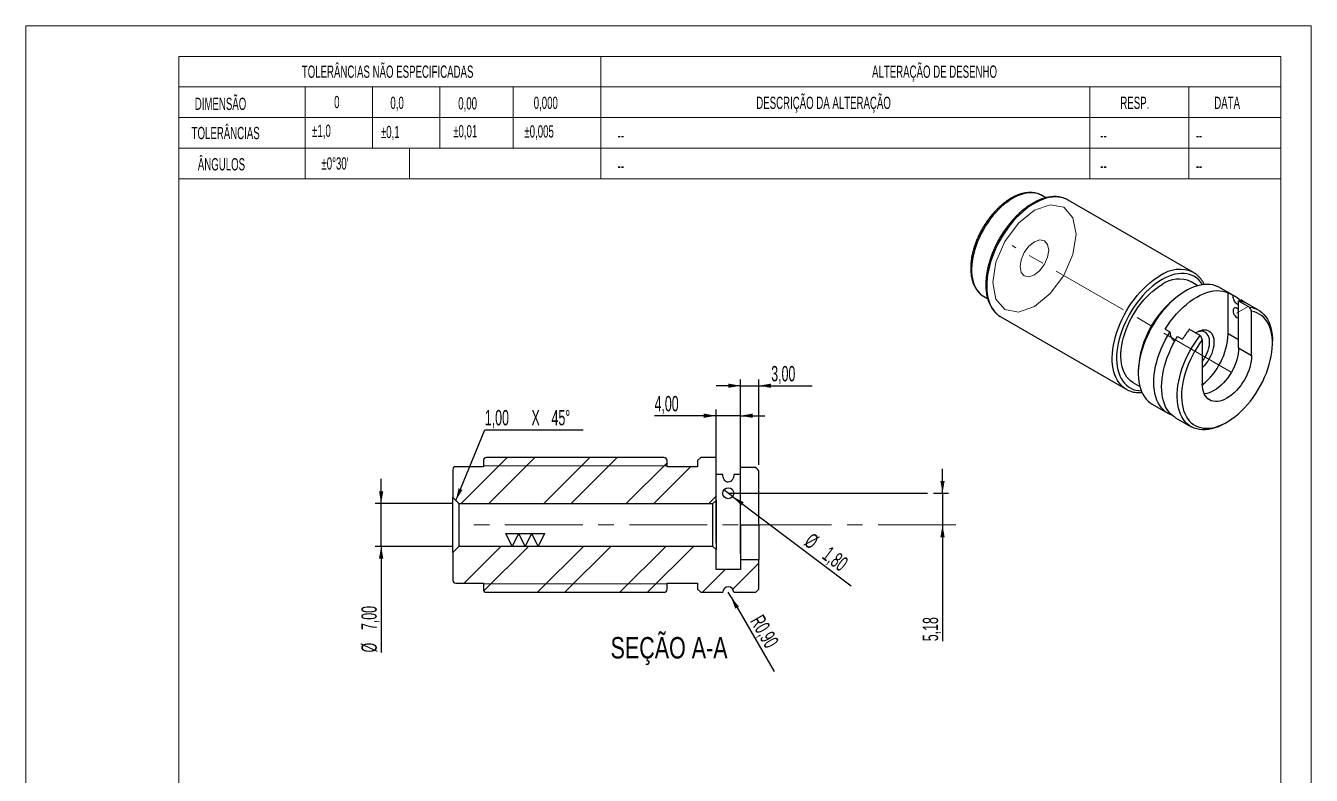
# Model space of a CAD drawing. Header units: millimetres. Extents: x 0 to 210, y 0 to 297.
# Drawn here: x 0 to 210, y 175 to 297.4 of the extents above; entities that cross this region are included whole.
import ezdxf

# ---------------------------------------------------------------- set-up
doc = ezdxf.new("R2010")
doc.units = ezdxf.units.MM
doc.linetypes.add('CENTERX2', pattern=[20.32, 12.7, -2.54, 2.54, -2.54])
doc.layers.add('COTAS', color=7, linetype='Continuous')
doc.styles.add('SLDTEXTSTYLE1', font='TXT', dxfattribs={"width": 0.589474})
doc.styles.add('SLDTEXTSTYLE5', font='TXT', dxfattribs={"width": 0.605})
doc.styles.add('SLDTEXTSTYLE6', font='TXT', dxfattribs={"width": 0.75})
doc.dimstyles.new('SLDDIMSTYLE2', dxfattribs={"dimtxt": 2.5, "dimasz": 2, "dimexe": 0, "dimexo": 0.0625, "dimtad": 1, "dimrnd": 1e-09, "dimzin": 12, "dimdsep": 46, "dimtxsty": 'SLDTEXTSTYLE5', "dimsah": 1, "dimcen": 0.09, "dimadec": 0, "dimazin": 3, "dimtfac": 1, "dimtdec": 3, "dimtmove": 0, "dimatfit": 0, "dimfxl": 0, "dimfrac": 2, "dimtolj": 1, "dimtzin": 12, "dimarcsym": 0})
doc.dimstyles.new('SLDDIMSTYLE3', dxfattribs={"dimtxt": 2.5, "dimasz": 2, "dimexe": 0, "dimexo": 0.0625, "dimtad": 1, "dimrnd": 1e-09, "dimzin": 12, "dimdsep": 46, "dimtxsty": 'SLDTEXTSTYLE5', "dimblk1": 'NONE', "dimsah": 1, "dimcen": 0, "dimadec": 0, "dimazin": 3, "dimtfac": 1, "dimtdec": 3, "dimtmove": 0, "dimatfit": 3, "dimldrblk": 'NONE', "dimfxl": 0, "dimfrac": 2, "dimtolj": 1, "dimtzin": 12, "dimarcsym": 0})
doc.dimstyles.new('SLDDIMSTYLE4', dxfattribs={"dimtxt": 2.5, "dimasz": 2, "dimexe": 0, "dimexo": 0.0625, "dimtad": 1, "dimrnd": 1e-09, "dimdsep": 46, "dimtxsty": 'SLDTEXTSTYLE5', "dimsah": 1, "dimcen": 0, "dimadec": 0, "dimazin": 2, "dimtfac": 1, "dimtdec": 3, "dimtofl": 0, "dimtmove": 0, "dimatfit": 3, "dimfxl": 0, "dimfrac": 2, "dimtolj": 1, "dimtzin": 12, "dimarcsym": 0})

# ---------------------------------------------------------------- blocks, each defined once
blk = doc.blocks.new('Bloco2')
at = {"color": 7, "linetype": 'Continuous', "lineweight": 18}
for p, q in [((210.04, 297.06), (0.04, 297.06)), ((0.04, 297.06), (0.04, 0.06)), ((210.04, 0.06), (210.04, 297.06)), ((205.04, 292.06), (25.04, 292.06)), ((25.04, 292.06), (25.04, 5.06)), ((205.04, 5.06), (205.04, 292.06))]:
    blk.add_line(p, q, dxfattribs=at)
blk = doc.blocks.new('_D_6')
at = {"layer": 'COTAS'}
for p, q in [((149.77, 221.02), (149.77, 225.02)), ((148.3, 221.02), (150.77, 221.02)), ((149.77, 221.02), (149.77, 215.84)), ((149.77, 215.84), (149.77, 196.85))]:
    blk.add_line(p, q, dxfattribs=at)
for points in [[(149.77, 221.02), (150.12, 223.02), (149.42, 223.02)], [(149.77, 215.84), (149.42, 213.84), (150.12, 213.84)]]:
    blk.add_solid(points, dxfattribs=at)
at = {"layer": 'COTAS', "insert": (146.55, 196.85), "char_height": 2.5, "attachment_point": 1, "rotation": 90, "style": 'SLDTEXTSTYLE5'}
blk.add_mtext('5,18', dxfattribs=at)
blk = doc.blocks.new('_D_7')
at = {"layer": 'COTAS'}
for p, q in [((58.07, 219.34), (58.07, 223.34)), ((69.77, 219.34), (57.07, 219.34)), ((58.07, 212.34), (58.07, 219.34)), ((69.77, 212.34), (57.07, 212.34)), ((58.07, 212.34), (58.07, 195.02))]:
    blk.add_line(p, q, dxfattribs=at)
for points in [[(58.07, 219.34), (58.42, 221.34), (57.72, 221.34)], [(58.07, 212.34), (57.72, 210.34), (58.42, 210.34)]]:
    blk.add_solid(points, dxfattribs=at)
at = {"layer": 'COTAS', "char_height": 2.5, "attachment_point": 1, "rotation": 90, "style": 'SLDTEXTSTYLE5'}
for s, insert in [('7,00', (54.84, 198.67)), ('%%c', (54.85, 195.02))]:
    blk.add_mtext(s, dxfattribs=dict(at, insert=insert))
blk = doc.blocks.new('_D_8')
at = {"layer": 'COTAS'}
for p, q in [((116.77, 226.25), (116.77, 239.57)), ((119.77, 225.66), (119.77, 239.57)), ((116.77, 238.57), (112.77, 238.57)), ((116.77, 238.57), (119.77, 238.57)), ((119.77, 238.57), (128.47, 238.57))]:
    blk.add_line(p, q, dxfattribs=at)
for points in [[(116.77, 238.57), (114.77, 238.92), (114.77, 238.22)], [(119.77, 238.57), (121.77, 238.22), (121.77, 238.92)]]:
    blk.add_solid(points, dxfattribs=at)
at = {"layer": 'COTAS', "insert": (121.79, 241.79), "char_height": 2.5, "attachment_point": 1, "style": 'SLDTEXTSTYLE5'}
blk.add_mtext('3,00', dxfattribs=at)
blk = doc.blocks.new('_D_9')
at = {"layer": 'COTAS'}
for p, q in [((112.77, 233.67), (102.73, 233.67)), ((112.77, 212.84), (112.77, 234.67)), ((116.77, 233.67), (112.77, 233.67)), ((116.77, 211.14), (116.77, 234.67)), ((116.77, 233.67), (120.77, 233.67))]:
    blk.add_line(p, q, dxfattribs=at)
for points in [[(112.77, 233.67), (110.77, 234.02), (110.77, 233.32)], [(116.77, 233.67), (118.77, 233.32), (118.77, 234.02)]]:
    blk.add_solid(points, dxfattribs=at)
at = {"layer": 'COTAS', "insert": (102.73, 236.89), "char_height": 2.5, "attachment_point": 1, "style": 'SLDTEXTSTYLE5'}
blk.add_mtext('4,00', dxfattribs=at)
blk = doc.blocks.new('_D_10')
at = {"layer": 'COTAS'}
for q in [(114.05, 221.56), (134.82, 205.9)]:
    blk.add_line((115.48, 220.48), q, dxfattribs=at)
blk.add_solid([(115.48, 220.48), (116.87, 219), (117.29, 219.55)], dxfattribs=at)
at = {"layer": 'COTAS', "char_height": 2.5, "attachment_point": 1, "rotation": 322.9818, "style": 'SLDTEXTSTYLE5'}
for s, insert in [('%%c', (128.51, 214.68)), ('1,80', (131.43, 212.49))]:
    blk.add_mtext(s, dxfattribs=dict(at, insert=insert))
blk = doc.blocks.new('_None')
blk = doc.blocks.new('_D_11')
at = {"layer": 'COTAS'}
for q in [(114.77, 204.84), (122.25, 191.88)]:
    blk.add_line((115.22, 204.06), q, dxfattribs=at)
blk.add_solid([(115.22, 204.06), (115.92, 202.15), (116.52, 202.5)], dxfattribs=at)
at = {"layer": 'COTAS', "insert": (120.44, 201.41), "char_height": 2.5, "attachment_point": 1, "rotation": 300, "style": 'SLDTEXTSTYLE5'}
blk.add_mtext('R0,90', dxfattribs=at)
blk = doc.blocks.new('SW_CHAMFER_DIMENSION_0')
at = {"layer": 'COTAS', "color": 0}
for p, q in [((-4.74, -11.54), (0, 0)), ((0, 0), (16.08, 0))]:
    blk.add_line(p, q, dxfattribs=at)
blk.add_solid([(-4.74, -11.54), (-3.66, -9.82), (-4.3, -9.56)], dxfattribs=at)
at = {"layer": 'COTAS', "color": 0, "char_height": 2.5, "attachment_point": 1, "style": 'SLDTEXTSTYLE5'}
for s, insert in [('1,00', (0, 3.22)), ('X', (7.62, 3.22)), ('45°', (10.89, 3.22))]:
    blk.add_mtext(s, dxfattribs=dict(at, insert=insert))
blk = doc.blocks.new('SW_SFSYMBOL_0')
at = {"layer": 'COTAS', "color": 0}
for p, q in [((-2.12, 0), (-3.17, 2.12)), ((-3.17, 2.12), (-1.06, 2.12)), ((-2.12, 0), (-1.06, 2.12)), ((0, 0), (-1.06, 2.12)), ((-1.06, 2.12), (1.06, 2.12)), ((0, 0), (1.06, 2.12)), ((2.12, 0), (1.06, 2.12)), ((1.06, 2.12), (3.17, 2.12)), ((2.12, 0), (3.17, 2.12))]:
    blk.add_line(p, q, dxfattribs=at)

msp = doc.modelspace()

# ---------------------------------------------------------------- hatches: boundary and pattern name
at = {"layer": 'COTAS', "linetype": 'Continuous', "lineweight": 18}
h = msp.add_hatch(dxfattribs=at)
h.set_pattern_fill('ANSI32', color=256, angle=3e-322, style=0)
edge = h.paths.add_edge_path(flags=0)
edge.add_line((69.768, 220.341), (70.768, 219.341))
edge.add_line((70.768, 219.341), (112.268, 219.341))
edge.add_line((112.268, 219.341), (112.768, 219.841))
edge.add_line((112.768, 219.841), (112.768, 226.841))
edge.add_line((112.768, 226.841), (110.268, 226.841))
edge.add_line((110.268, 226.841), (109.768, 226.341))
edge.add_line((109.768, 226.341), (109.768, 225.341))
edge.add_line((109.768, 225.341), (104.768, 225.341))
edge.add_line((104.768, 225.341), (104.768, 226.341))
edge.add_arc((104.268, 226.341), 0.5, 0, 90)
edge.add_line((104.268, 226.841), (75.268, 226.841))
edge.add_arc((75.268, 226.341), 0.5, 90, 180)
edge.add_line((74.768, 226.341), (74.768, 225.341))
edge.add_line((74.768, 225.341), (70.268, 225.341))
edge.add_arc((70.268, 224.841), 0.5, 90, 180)
edge.add_line((69.768, 224.841), (69.768, 220.341))
h = msp.add_hatch(dxfattribs=at)
h.set_pattern_fill('ANSI32', color=256, angle=3e-322, style=0)
edge = h.paths.add_edge_path(flags=0)
edge.add_line((112.768, 211.841), (112.268, 212.341))
edge.add_line((112.268, 212.341), (70.768, 212.341))
edge.add_line((70.768, 212.341), (69.768, 211.341))
edge.add_line((69.768, 211.341), (69.768, 206.841))
edge.add_arc((70.268, 206.841), 0.5, 180, 270)
edge.add_line((70.268, 206.341), (74.768, 206.341))
edge.add_line((74.768, 206.341), (74.768, 205.341))
edge.add_arc((75.268, 205.341), 0.5, 180, 270)
edge.add_line((75.268, 204.841), (104.268, 204.841))
edge.add_arc((104.268, 205.341), 0.5, 270, 360)
edge.add_line((104.768, 205.341), (104.768, 206.341))
edge.add_line((104.768, 206.341), (109.768, 206.341))
edge.add_line((109.768, 206.341), (109.768, 205.341))
edge.add_line((109.768, 205.341), (110.268, 204.841))
edge.add_line((110.268, 204.841), (113.868, 204.841))
edge.add_arc((114.768, 204.841), 0.9, 0, 180, ccw=False)
edge.add_line((115.668, 204.841), (119.268, 204.841))
edge.add_line((119.268, 204.841), (119.768, 205.341))
edge.add_line((119.768, 205.341), (119.768, 210.141))
edge.add_line((119.768, 210.141), (116.768, 210.141))
edge.add_line((116.768, 210.141), (116.768, 208.541))
edge.add_line((116.768, 208.541), (112.768, 208.541))
edge.add_line((112.768, 208.541), (112.768, 211.841))

# ---------------------------------------------------------------- linework, layer by layer
at = {"color": 7, "linetype": 'Continuous', "lineweight": 18}
for p, q in [((205.008, 292.355), (25.008, 292.355)), ((25.008, 272.355), (25.008, 292.355)), ((93.952, 272.355), (93.952, 292.355)), ((205.008, 292.355), (205.008, 272.355)), ((25.008, 287.355), (93.952, 287.355)), ((45.638, 272.355), (45.638, 287.355)), ((56.638, 277.355), (56.638, 287.355)), ((67.638, 277.355), (67.638, 287.355)), ((79.638, 277.355), (79.638, 287.355)), ((93.952, 287.355), (205.008, 287.355)), ((173.82, 272.355), (173.82, 287.355)), ((190.008, 272.355), (190.008, 287.355)), ((25.008, 282.355), (93.952, 282.355)), ((93.952, 282.355), (205.008, 282.355)), ((25.008, 277.355), (93.952, 277.355)), ((62.703, 277.355), (62.703, 272.355)), ((93.952, 277.355), (205.008, 277.355)), ((25.008, 272.355), (93.952, 272.355)), ((93.952, 272.355), (205.008, 272.355)), ((74.768, 225.467), (104.768, 225.467)), ((74.768, 206.215), (104.768, 206.215))]:
    msp.add_line(p, q, dxfattribs=at)
at = {"color": 7, "linetype": 'Continuous', "lineweight": 25}
for p, q in [((166.64, 269.255), (165.983, 269.634)), ((170.268, 268.892), (170.244, 268.906)), ((190.774, 257.054), (170.268, 268.892)), ((190.774, 257.054), (190.834, 257.019)), ((191.494, 254.907), (190.378, 255.551)), ((197.563, 253.136), (195.017, 254.605)), ((156.462, 253.192), (156.484, 253.179)), ((156.484, 253.179), (157.138, 252.802)), ((189.516, 254.06), (189.163, 253.856)), ((197.225, 253.308), (196.447, 253.757)), ((196.447, 247.038), (196.447, 253.757)), ((198.144, 252.434), (199.912, 251.414)), ((198.144, 244.752), (198.144, 252.434)), ((198.498, 252.573), (198.473, 252.369)), ((199.276, 252.124), (198.498, 252.573)), ((198.498, 252.573), (198.835, 252.401)), ((201.381, 250.931), (198.835, 252.401)), ((200.266, 243.528), (200.266, 250.728)), ((159.208, 249.876), (159.269, 249.839)), ((159.269, 249.839), (179.775, 238.001)), ((186.123, 247.797), (186.901, 247.348)), ((188.174, 246.614), (188.952, 246.164)), ((191.851, 246.76), (190.083, 247.781)), ((192.205, 246.074), (192.205, 238.874)), ((203.66, 245.487), (203.66, 245.895)), ((198.144, 244.752), (200.266, 243.528)), ((181.739, 240.997), (181.739, 240.588)), ((179.792, 237.992), (179.775, 238.001)), ((180.879, 239.096), (181.995, 238.452)), ((184.018, 235.552), (186.564, 234.083)), ((187.836, 233.348), (190.382, 231.878)), ((195.883, 232.424), (196.236, 232.628)), ((104.268, 226.841), (75.268, 226.841)), ((109.768, 226.341), (110.268, 226.841)), ((112.768, 226.841), (110.268, 226.841)), ((112.768, 219.841), (112.768, 226.841)), ((69.768, 224.841), (69.768, 220.341)), ((74.768, 225.341), (70.268, 225.341)), ((74.768, 226.341), (74.768, 225.341)), ((104.768, 225.341), (104.768, 226.341)), ((109.768, 225.341), (104.768, 225.341)), ((109.768, 226.341), (109.768, 225.341)), ((116.768, 225.249), (119.268, 225.249)), ((116.768, 215.841), (116.768, 225.249)), ((113.868, 224.07), (112.768, 224.07)), ((116.768, 224.07), (115.668, 224.07)), ((119.768, 215.841), (119.768, 224.66)), ((70.768, 219.341), (69.768, 220.341)), ((69.768, 211.341), (69.768, 220.341)), ((70.768, 219.341), (70.768, 212.341)), ((70.768, 219.341), (112.268, 219.341)), ((112.768, 219.841), (112.268, 219.341)), ((112.268, 212.341), (112.268, 219.341)), ((112.768, 219.841), (112.768, 211.841)), ((116.768, 215.841), (119.768, 215.841)), ((116.768, 215.841), (116.768, 210.141)), ((119.768, 215.841), (119.768, 210.141)), ((69.768, 211.341), (70.768, 212.341)), ((112.268, 212.341), (70.768, 212.341)), ((112.268, 212.341), (112.768, 211.841)), ((69.768, 211.341), (69.768, 206.841)), ((112.768, 208.541), (112.768, 211.841)), ((116.768, 210.141), (116.768, 208.541)), ((119.768, 210.141), (116.768, 210.141)), ((119.768, 205.341), (119.768, 210.141)), ((116.768, 208.541), (112.768, 208.541)), ((70.268, 206.341), (74.768, 206.341)), ((74.768, 206.341), (74.768, 205.341)), ((104.768, 206.341), (109.768, 206.341)), ((104.768, 205.341), (104.768, 206.341)), ((109.768, 206.341), (109.768, 205.341)), ((75.268, 204.841), (104.268, 204.841)), ((110.268, 204.841), (109.768, 205.341)), ((110.268, 204.841), (113.868, 204.841)), ((115.668, 204.841), (119.268, 204.841)), ((119.768, 205.341), (119.268, 204.841))]:
    msp.add_line(p, q, dxfattribs=at)
at = {"color": 8, "linetype": 'Continuous', "lineweight": 25}
msp.add_line((198.144, 246.058), (196.447, 247.038), dxfattribs=at)
at = {"color": 8, "linetype": 'Continuous', "lineweight": 25, "flags": 128}
for points in [[(165.983, 269.634), (165.658, 269.798), (165.264, 269.939), (164.846, 270.032), (164.407, 270.076), (163.95, 270.07), (163.478, 270.014), (162.992, 269.909), (162.497, 269.755), (161.994, 269.553), (161.487, 269.305), (160.979, 269.012), (160.472, 268.675), (159.969, 268.296), (159.474, 267.878), (158.989, 267.423), (158.516, 266.933), (158.06, 266.412), (157.621, 265.862), (157.203, 265.286), (156.808, 264.688), (156.438, 264.072), (156.096, 263.44), (155.784, 262.797), (155.502, 262.145), (155.254, 261.49), (155.039, 260.834), (154.86, 260.181), (154.718, 259.535), (154.613, 258.9), (154.546, 258.279), (154.517, 257.676), (154.527, 257.095), (154.575, 256.538), (154.661, 256.009), (154.785, 255.512), (154.945, 255.047), (155.142, 254.62), (155.374, 254.231), (155.639, 253.883), (155.936, 253.578), (156.264, 253.319), (156.462, 253.192)], [(170.244, 268.906), (170.021, 269.023), (169.603, 269.193), (169.161, 269.314), (168.697, 269.386), (168.214, 269.408), (167.714, 269.379), (167.198, 269.301), (166.671, 269.173), (166.134, 268.997), (165.591, 268.772), (165.043, 268.501), (164.494, 268.184), (163.947, 267.823), (163.403, 267.42), (162.866, 266.977), (162.339, 266.496), (161.824, 265.979), (161.323, 265.43), (160.84, 264.85), (160.376, 264.243), (159.934, 263.612), (159.517, 262.959), (159.125, 262.289), (158.762, 261.604), (158.428, 260.908), (158.126, 260.204), (157.857, 259.496), (157.623, 258.787), (157.424, 258.082), (157.262, 257.382), (157.137, 256.693), (157.05, 256.017), (157.001, 255.357), (156.992, 254.718), (157.021, 254.101), (157.089, 253.511), (157.194, 252.95), (157.338, 252.422), (157.519, 251.927), (157.736, 251.47), (157.987, 251.052), (158.273, 250.675), (158.591, 250.342), (158.94, 250.054), (159.208, 249.876)], [(179.775, 238.001), (179.631, 238.089), (179.268, 238.354), (178.934, 238.665), (178.632, 239.02), (178.363, 239.418), (178.129, 239.856), (177.93, 240.332), (177.768, 240.844), (177.643, 241.389), (177.556, 241.965), (177.508, 242.569), (177.498, 243.197), (177.527, 243.847), (177.595, 244.515), (177.701, 245.198), (177.844, 245.893), (178.025, 246.596), (178.242, 247.304), (178.493, 248.012), (178.779, 248.719), (179.097, 249.419), (179.446, 250.11), (179.824, 250.788), (180.229, 251.45), (180.659, 252.092), (181.112, 252.712), (181.586, 253.305), (182.078, 253.87), (182.586, 254.404), (183.107, 254.903), (183.64, 255.365), (184.18, 255.789), (184.726, 256.171), (185.275, 256.51)], [(192.228, 255.062), (192.188, 255.127), (191.92, 255.508), (191.619, 255.847), (191.287, 256.141), (190.926, 256.389), (190.536, 256.59), (190.122, 256.743), (189.683, 256.847), (189.224, 256.901), (188.746, 256.905), (188.252, 256.859), (187.744, 256.763), (187.224, 256.618), (186.697, 256.425), (186.164, 256.184), (185.628, 255.898)], [(185.628, 255.898), (185.093, 255.566), (184.56, 255.191), (184.032, 254.776), (183.513, 254.321), (183.005, 253.83), (182.511, 253.305), (182.033, 252.749), (181.573, 252.165), (181.135, 251.555), (180.72, 250.924), (180.331, 250.273), (179.97, 249.608), (179.638, 248.93), (179.337, 248.244), (179.069, 247.553), (178.835, 246.861), (178.636, 246.171), (178.474, 245.488), (178.35, 244.814), (178.263, 244.153), (178.215, 243.508), (178.205, 242.884), (178.234, 242.282), (178.302, 241.707), (178.407, 241.161), (178.551, 240.648), (178.731, 240.169), (178.947, 239.727), (179.199, 239.325), (179.483, 238.965), (179.8, 238.648), (180.147, 238.377), (180.523, 238.152), (180.925, 237.975), (181.352, 237.847), (181.801, 237.768), (182.227, 237.739)]]:
    msp.add_lwpolyline(points, dxfattribs=at)
at = {"color": 7, "linetype": 'Continuous', "lineweight": 18, "flags": 128}
for points in [[(164.769, 267.226), (162.164, 265.124), (159.956, 262.145), (158.48, 258.743), (157.962, 255.436), (158.48, 252.728), (159.956, 251.029), (162.164, 250.6), (164.769, 251.506), (167.374, 253.608), (169.582, 256.586), (171.057, 259.988), (171.575, 263.295), (171.057, 266.004), (169.582, 267.702), (167.374, 268.131), (164.769, 267.226)], [(164.769, 262.068), (163.873, 261.346), (163.114, 260.321), (162.607, 259.152), (162.429, 258.015), (162.607, 257.084), (163.114, 256.5), (163.873, 256.352), (164.769, 256.664), (165.664, 257.386), (166.424, 258.41), (166.931, 259.58), (167.109, 260.717), (166.931, 261.648), (166.424, 262.232), (165.664, 262.379), (164.769, 262.068)], [(164.769, 262.068), (163.873, 261.346), (163.114, 260.321), (162.607, 259.152), (162.429, 258.015), (162.607, 257.084), (163.114, 256.5), (163.873, 256.352), (164.769, 256.664), (165.664, 257.386), (166.424, 258.41), (166.931, 259.58), (167.109, 260.717), (166.931, 261.648), (166.424, 262.232), (165.664, 262.379), (164.769, 262.068)]]:
    msp.add_lwpolyline(points, dxfattribs=at)
at = {"color": 7, "linetype": 'Continuous', "lineweight": 25, "flags": 128}
for points in [[(180.879, 239.096), (180.834, 239.123), (180.492, 239.36), (180.179, 239.642), (179.897, 239.969), (179.649, 240.337), (179.434, 240.746), (179.256, 241.192), (179.113, 241.673), (179.008, 242.187), (178.941, 242.73), (178.912, 243.3), (178.922, 243.892), (178.97, 244.505), (179.056, 245.133), (179.18, 245.774), (179.341, 246.423), (179.537, 247.078), (179.769, 247.735), (180.034, 248.389), (180.331, 249.037), (180.659, 249.675), (181.015, 250.299), (181.398, 250.907), (181.804, 251.494), (182.233, 252.057), (182.681, 252.593), (183.146, 253.099), (183.625, 253.572), (184.116, 254.009), (184.615, 254.407), (185.12, 254.765), (185.628, 255.081)], [(195.017, 254.605), (194.77, 254.736), (194.352, 254.906), (193.91, 255.027), (193.446, 255.099), (192.963, 255.12), (192.462, 255.092), (191.947, 255.014), (191.42, 254.886), (190.883, 254.71), (190.34, 254.485), (189.792, 254.214), (189.243, 253.897), (188.695, 253.536), (188.152, 253.133), (187.615, 252.69), (187.088, 252.209), (186.573, 251.692), (186.072, 251.143), (185.589, 250.563), (185.125, 249.956), (184.683, 249.324), (184.265, 248.672), (183.874, 248.002), (183.51, 247.317), (183.177, 246.62), (182.875, 245.917), (182.606, 245.209), (182.371, 244.5), (182.173, 243.794), (182.01, 243.095), (181.885, 242.406), (181.799, 241.73), (181.75, 241.07), (181.741, 240.431), (181.77, 239.814), (181.837, 239.224), (181.943, 238.663), (182.087, 238.134), (182.267, 237.64), (182.484, 237.183), (182.736, 236.765), (183.022, 236.388), (183.34, 236.055), (183.688, 235.767), (184.018, 235.552)], [(186.123, 247.797), (186.559, 248.463), (187.019, 249.106), (187.502, 249.722), (188.005, 250.308), (188.525, 250.862), (189.059, 251.379), (189.605, 251.858), (190.16, 252.296), (190.721, 252.691), (191.285, 253.04), (191.849, 253.342), (192.41, 253.595), (192.965, 253.798), (193.511, 253.95), (194.046, 254.049), (194.566, 254.096), (195.069, 254.09), (195.551, 254.031), (196.012, 253.92), (196.447, 253.757)], [(192.205, 246.074), (191.764, 245.465), (191.348, 244.834), (190.957, 244.183), (190.593, 243.517), (190.259, 242.839), (189.956, 242.152), (189.686, 241.46), (189.451, 240.767), (189.25, 240.076), (189.087, 239.391), (188.96, 238.716), (188.872, 238.053), (188.822, 237.407), (188.811, 236.781), (188.839, 236.178), (188.906, 235.601), (189.01, 235.053), (189.153, 234.538), (189.333, 234.057), (189.548, 233.614), (189.799, 233.211), (190.084, 232.849), (190.4, 232.531), (190.747, 232.258), (191.123, 232.032), (191.525, 231.854), (191.952, 231.725), (192.402, 231.645), (192.871, 231.616), (193.359, 231.636), (193.861, 231.707), (194.375, 231.827), (194.9, 231.996), (195.431, 232.213), (195.967, 232.478), (196.503, 232.788), (197.039, 233.142), (197.57, 233.538), (198.095, 233.974), (198.609, 234.448), (199.111, 234.957), (199.599, 235.499), (200.068, 236.071), (200.518, 236.669), (200.945, 237.292), (201.347, 237.934), (201.723, 238.594), (202.07, 239.268), (202.387, 239.951), (202.671, 240.641), (202.922, 241.334), (203.137, 242.026), (203.317, 242.714), (203.46, 243.395), (203.564, 244.063), (203.631, 244.717), (203.659, 245.352), (203.648, 245.966), (203.598, 246.554), (203.51, 247.115), (203.383, 247.644), (203.22, 248.14), (203.019, 248.6), (202.784, 249.021), (202.514, 249.401), (202.211, 249.738), (201.877, 250.031), (201.513, 250.277), (201.122, 250.476), (200.706, 250.627), (200.266, 250.728)], [(198.144, 250.945), (198.094, 251.001), (197.939, 251.136), (197.78, 251.228), (197.625, 251.271), (197.485, 251.263), (197.369, 251.204), (197.284, 251.098), (197.234, 250.951), (197.224, 250.773), (197.254, 250.575), (197.322, 250.369), (197.424, 250.168), (197.553, 249.986), (197.701, 249.832), (197.859, 249.718), (197.859, 249.718)], [(199.912, 251.414), (200.369, 251.332), (200.803, 251.201), (201.213, 251.022), (201.597, 250.796), (201.953, 250.524), (202.279, 250.207), (202.574, 249.846), (202.835, 249.444), (203.062, 249.002), (203.254, 248.523), (203.41, 248.008), (203.529, 247.461), (203.609, 246.885), (203.652, 246.281), (203.66, 245.895)], [(197.859, 249.718), (198.018, 249.649), (198.144, 249.631)], [(187.237, 233.779), (186.974, 233.879), (186.57, 234.079), (186.193, 234.327), (185.846, 234.622), (185.531, 234.962), (185.248, 235.346), (184.999, 235.771), (184.786, 236.236), (184.61, 236.738), (184.471, 237.274), (184.37, 237.842), (184.308, 238.44), (184.285, 239.063), (184.301, 239.709), (184.356, 240.375), (184.45, 241.057), (184.583, 241.752), (184.752, 242.456), (184.959, 243.166), (185.202, 243.878), (185.479, 244.589), (185.789, 245.295), (186.13, 245.993), (186.502, 246.678), (186.901, 247.348)], [(187.836, 233.348), (187.727, 233.413), (187.364, 233.672), (187.03, 233.976), (186.727, 234.323), (186.456, 234.712), (186.219, 235.142), (186.017, 235.609), (185.851, 236.112), (185.721, 236.648), (185.629, 237.214), (185.574, 237.808), (185.558, 238.427), (185.579, 239.068), (185.639, 239.728), (185.737, 240.403), (185.871, 241.09), (186.043, 241.786), (186.25, 242.487), (186.491, 243.19), (186.767, 243.891), (187.074, 244.588), (187.412, 245.276), (187.78, 245.952), (188.174, 246.614)], [(195.883, 232.424), (195.881, 232.423), (195.336, 232.13), (194.793, 231.883), (194.256, 231.683), (193.726, 231.53), (193.208, 231.427), (192.702, 231.372), (192.212, 231.367), (191.74, 231.411), (191.288, 231.505), (190.86, 231.647), (190.455, 231.837), (190.078, 232.074), (189.729, 232.358), (189.41, 232.686), (189.124, 233.056), (188.87, 233.468), (188.651, 233.919), (188.468, 234.407), (188.321, 234.929), (188.212, 235.483), (188.14, 236.067), (188.106, 236.676), (188.111, 237.309), (188.153, 237.962), (188.234, 238.632), (188.353, 239.316), (188.509, 240.01), (188.7, 240.711), (188.928, 241.415), (189.189, 242.119), (189.484, 242.82), (189.81, 243.514), (190.166, 244.197), (190.55, 244.866), (190.96, 245.519), (191.394, 246.151), (191.851, 246.76)], [(191.102, 247.212), (191.285, 247.324), (191.614, 247.492), (191.938, 247.613), (192.253, 247.686), (192.555, 247.71), (192.84, 247.684), (193.103, 247.61), (193.343, 247.487), (193.554, 247.318), (193.735, 247.105), (193.882, 246.851), (193.995, 246.559), (194.071, 246.233), (194.109, 245.878), (194.109, 245.498), (194.071, 245.099), (193.995, 244.686), (193.882, 244.264), (193.735, 243.839), (193.554, 243.418), (193.343, 243.004), (193.103, 242.606), (192.84, 242.227), (192.555, 241.872), (192.253, 241.547), (192.205, 241.5)], [(192.205, 242.546), (192.386, 242.79), (192.626, 243.157), (192.839, 243.541), (193.021, 243.937), (193.171, 244.338), (193.285, 244.738), (193.363, 245.13), (193.402, 245.509), (193.402, 245.868), (193.363, 246.201), (193.285, 246.504), (193.171, 246.772), (193.021, 247), (192.839, 247.185), (192.626, 247.324), (192.386, 247.414), (192.124, 247.455), (191.843, 247.445), (191.547, 247.386), (191.242, 247.277), (191.102, 247.212)], [(198.144, 244.752), (198.125, 244.285), (198.067, 243.799), (197.971, 243.301), (197.837, 242.794), (197.668, 242.283), (197.465, 241.774), (197.229, 241.271), (196.964, 240.78), (196.671, 240.304), (196.353, 239.848), (196.014, 239.418), (195.656, 239.016), (195.284, 238.647), (194.9, 238.314), (194.509, 238.022), (194.114, 237.771), (193.719, 237.565), (193.327, 237.407), (192.944, 237.296), (192.571, 237.235), (192.529, 237.231)], [(200.266, 243.528), (200.246, 243.06), (200.188, 242.575), (200.092, 242.076), (199.959, 241.569), (199.79, 241.059), (199.586, 240.55), (199.351, 240.047), (199.085, 239.555), (198.792, 239.079), (198.474, 238.624), (198.135, 238.193), (197.777, 237.791), (197.405, 237.422), (197.021, 237.09), (196.63, 236.797), (196.235, 236.546), (195.84, 236.341), (195.449, 236.182), (195.065, 236.071), (194.693, 236.01), (194.335, 235.999), (193.996, 236.038), (193.678, 236.127), (193.385, 236.264), (193.119, 236.45), (192.884, 236.68), (192.68, 236.955), (192.511, 237.27), (192.378, 237.623), (192.282, 238.011), (192.224, 238.429), (192.205, 238.874)]]:
    msp.add_lwpolyline(points, dxfattribs=at)
at = {"color": 7, "linetype": 'Continuous', "lineweight": 25}
msp.add_circle((114.765, 221.021), 0.9, dxfattribs=at)
at = {"color": 8, "linetype": 'Continuous', "lineweight": 25}
msp.add_arc((188.489, 252.094), 5.462, 65.26259, 126.04787, dxfattribs=at)
at = {"color": 7, "linetype": 'Continuous', "lineweight": 25}
for centre, radius, start, end in [((188.398, 251.334), 4.659, 64.84475, 126.46571), ((197.801, 240.297), 16.076, 122.49974, 177.50564), ((195.685, 249.887), 3.752, 41.58183, 65.77055), ((197.683, 248.53), 3.932, 66.10327, 83.26219), ((204.731, 236.323), 18.597, 141.96556, 148.04652), ((185.041, 247.618), 11.421, 308.85913, 357.08797), ((75.268, 226.341), 0.5, 90, 180), ((104.268, 226.341), 0.5, 0, 90), ((70.268, 224.841), 0.5, 90, 180), ((70.268, 206.841), 0.5, 180, 270), ((75.268, 205.341), 0.5, 180, 270), ((104.268, 205.341), 0.5, 270, 0), ((114.768, 204.841), 0.9, 0, 180)]:
    msp.add_arc(centre, radius, start, end, dxfattribs=at)
for points, knots in [([(166.016, 269.613), (166.009, 269.618), (165.888, 269.699), (165.629, 269.818), (165.242, 269.964), (164.833, 270.063), (164.406, 270.118), (163.963, 270.129), (163.506, 270.095), (163.037, 270.015), (162.558, 269.891), (162.072, 269.722), (161.582, 269.51), (161.09, 269.256), (160.6, 268.962), (160.113, 268.628), (159.634, 268.258), (159.162, 267.853), (158.702, 267.416), (158.255, 266.948), (157.823, 266.453), (157.409, 265.932), (157.014, 265.389), (156.64, 264.826), (156.289, 264.245), (155.963, 263.651), (155.663, 263.045), (155.392, 262.431), (155.149, 261.812), (154.937, 261.19), (154.757, 260.57), (154.61, 259.953), (154.496, 259.342), (154.417, 258.742), (154.373, 258.154), (154.365, 257.582), (154.392, 257.027), (154.456, 256.495), (154.556, 255.986), (154.692, 255.505), (154.863, 255.054), (155.069, 254.637), (155.309, 254.255), (155.579, 253.912), (155.88, 253.61), (156.174, 253.369), (156.378, 253.248), (156.462, 253.197)], [0, 0, 0, 0, 0.0013241, 0.0232763, 0.0452136, 0.0672046, 0.0893221, 0.1116152, 0.1341045, 0.156783, 0.1796226, 0.2025846, 0.2256291, 0.2487211, 0.2718335, 0.294944, 0.3180418, 0.3411219, 0.3641826, 0.3872244, 0.4102491, 0.4332594, 0.4562585, 0.4792498, 0.5022369, 0.5252237, 0.5482131, 0.5712084, 0.5942134, 0.6172317, 0.6402673, 0.6633234, 0.686403, 0.7095085, 0.7326406, 0.7557978, 0.7789754, 0.802162, 0.8253346, 0.8484643, 0.8715129, 0.8944359, 0.9171891, 0.9397401, 0.9620789, 0.9842268, 1, 1, 1, 1]), ([(170.239, 268.903), (170.195, 268.93), (170.025, 269.032), (169.705, 269.168), (169.283, 269.308), (168.84, 269.401), (168.379, 269.45), (167.902, 269.455), (167.412, 269.415), (166.909, 269.33), (166.396, 269.2), (165.876, 269.026), (165.351, 268.809), (164.824, 268.549), (164.297, 268.248), (163.773, 267.907), (163.254, 267.529), (162.742, 267.116), (162.239, 266.668), (161.748, 266.189), (161.271, 265.679), (160.809, 265.143), (160.364, 264.581), (159.939, 263.997), (159.534, 263.393), (159.152, 262.772), (158.795, 262.135), (158.464, 261.487), (158.16, 260.829), (157.885, 260.165), (157.639, 259.498), (157.425, 258.829), (157.242, 258.163), (157.093, 257.501), (156.977, 256.847), (156.896, 256.204), (156.85, 255.573), (156.839, 254.958), (156.864, 254.362), (156.924, 253.787), (157.021, 253.236), (157.154, 252.711), (157.322, 252.216), (157.524, 251.752), (157.76, 251.323), (158.029, 250.931), (158.327, 250.578), (158.655, 250.267), (158.948, 250.034), (159.14, 249.922), (159.205, 249.884)], [0, 0, 0, 0, 0.0072709, 0.0278633, 0.0484642, 0.0691315, 0.0899127, 0.1108369, 0.1319132, 0.1531321, 0.1744717, 0.1959034, 0.2173987, 0.2389323, 0.2604845, 0.2820389, 0.3035856, 0.3251201, 0.3466402, 0.3681454, 0.3896366, 0.4111153, 0.4325834, 0.4540431, 0.475497, 0.4969474, 0.5183969, 0.5398479, 0.5613024, 0.582763, 0.6042322, 0.6257128, 0.6472072, 0.6687176, 0.6902459, 0.7117937, 0.7333611, 0.754947, 0.7765481, 0.7981576, 0.8197599, 0.8413365, 0.8628629, 0.8843088, 0.9056421, 0.9268337, 0.9478655, 0.9687368, 0.9894688, 1, 1, 1, 1]), ([(192.539, 255.077), (192.531, 255.097), (192.456, 255.271), (192.281, 255.569), (192.016, 255.963), (191.717, 256.316), (191.389, 256.627), (191.095, 256.86), (190.902, 256.973), (190.836, 257.011)], [0, 0, 0, 0, 0.0233596, 0.2032719, 0.3819897, 0.559359, 0.7353754, 0.9102168, 1, 1, 1, 1]), ([(198.144, 251.87), (198.143, 251.869), (198.1, 251.845), (197.985, 251.861), (197.84, 251.926), (197.687, 252.053), (197.526, 252.252), (197.356, 252.586), (197.245, 252.96), (197.231, 253.201), (197.225, 253.308)], [0, 0, 0, 0, 0.004698, 0.118992, 0.23397, 0.2959551, 0.430367, 0.5958512, 0.8211385, 1, 1, 1, 1]), ([(186.901, 247.348), (186.907, 247.247), (186.916, 247.07), (186.983, 246.794), (187.079, 246.531), (187.216, 246.274), (187.385, 246.067), (187.552, 245.944), (187.677, 245.896), (187.738, 245.904), (187.755, 245.906)], [0, 0, 0, 0, 0.1794354, 0.3127527, 0.4507263, 0.6079473, 0.7410191, 0.8494116, 0.9578518, 1, 1, 1, 1]), ([(179.796, 237.996), (179.843, 237.967), (180.016, 237.863), (180.338, 237.726), (180.761, 237.586), (181.204, 237.493), (181.665, 237.445), (182.054, 237.435), (182.293, 237.457), (182.37, 237.465)], [0, 0, 0, 0, 0.0637498, 0.2338332, 0.4039877, 0.5746902, 0.7463329, 0.9191577, 1, 1, 1, 1]), ([(115.668, 224.07), (115.668, 223.929), (115.65, 223.789), (115.577, 223.515), (115.523, 223.385), (115.376, 223.146), (115.282, 223.036), (115.048, 222.872), (114.909, 222.821), (114.697, 222.821), (114.625, 222.834), (114.491, 222.881), (114.429, 222.914), (114.255, 223.036), (114.162, 223.145), (114.013, 223.386), (113.959, 223.516), (113.886, 223.789), (113.868, 223.929), (113.868, 224.07)], [0, 0, 0, 0, 0.125, 0.125, 0.25, 0.25, 0.375, 0.375, 0.5, 0.5, 0.5625, 0.5625, 0.625, 0.625, 0.75, 0.75, 0.875, 0.875, 1, 1, 1, 1])]:
    msp.add_open_spline(points, degree=3, knots=knots, dxfattribs=at)
for points in [[(200.266, 250.728), (200.148, 250.957), (200.03, 251.185), (199.912, 251.414)], [(191.851, 246.76), (191.969, 246.532), (192.087, 246.303), (192.205, 246.074)], [(119.768, 224.66), (119.603, 224.857), (119.436, 225.054), (119.268, 225.249)]]:
    msp.add_open_spline(points, degree=3, dxfattribs=at)
at = {"layer": 'COTAS', "linetype": 'CENTERX2', "lineweight": 18}
for p, q in [((196.939, 240.795), (161.147, 261.457)), ((199.673, 251.499), (197.773, 250.403)), ((151.955, 215.841), (70.668, 215.841))]:
    msp.add_line(p, q, dxfattribs=at)
at = {"layer": 'COTAS'}
msp.add_line((114.765, 221.021), (147.304, 221.021), dxfattribs=at)

# ---------------------------------------------------------------- block references
for name, p in [('Bloco2', (-0.032, 0.296)), ('SW_CHAMFER_DIMENSION_0', (75.008, 231.382)), ('SW_SFSYMBOL_0', (81.614, 212.341))]:
    msp.add_blockref(name, p, dxfattribs=at)

# ---------------------------------------------------------------- texts
at = {"color": 7, "linetype": 'Continuous', "lineweight": 0, "char_height": 2, "style": 'SLDTEXTSTYLE1'}
for s, insert, attachment_point in [('TOLERÂNCIAS NÃO ESPECIFICADAS', (59.127, 290.85), 2), ('ALTERAÇÃO DE DESENHO', (148.464, 290.85), 2), ('DIMENSÃO', (27.625, 285.608), 1), ('0', (50.396, 285.894), 1), ('0,0', (59.578, 285.766), 1), ('0,00', (70.659, 285.678), 1), ('0,000', (82.99, 285.766), 1), ('DESCRIÇÃO DA ALTERAÇÃO', (119.344, 285.766), 1), ('RESP.', (178.82, 285.766), 1), ('DATA', (194.161, 285.766), 1), ('TOLERÂNCIAS', (27.108, 280.834), 1), ('±1,0', (46.794, 281.201), 1), ('±0,1', (58.032, 281.004), 1), ('±0,01', (69.838, 281.124), 1), ('±0,005', (81.468, 281.091), 1), ('--', (96.692, 280.489), 1), ('--', (175.537, 280.489), 1), ('--', (191.143, 280.489), 1), ('ÂNGULOS', (28.13, 275.729), 1), ("±0°30'", (48.317, 275.862), 1), ('--', (96.692, 275.489), 1), ('--', (175.537, 275.489), 1), ('--', (191.143, 275.489), 1)]:
    msp.add_mtext(s, dxfattribs=dict(at, insert=insert, attachment_point=attachment_point))
at = {"layer": 'COTAS', "insert": (105.098, 197.531), "char_height": 3.5, "attachment_point": 2, "style": 'SLDTEXTSTYLE6'}
msp.add_mtext('SEÇÃO A-A', dxfattribs=at)

# ---------------------------------------------------------------- dimensions: what is measured, and where the dimension line sits
at = {"layer": 'COTAS'}
for base, p1, p2, picture, middle in [((119.768, 238.568), (116.768, 225.249), (119.768, 224.66), '_D_8', (125.127, 238.568)), ((112.768, 233.669), (116.768, 210.141), (112.768, 211.841), '_D_9', (106.07, 233.669))]:
    dim = msp.add_linear_dim(base=base, p1=p1, p2=p2, dimstyle='SLDDIMSTYLE2', dxfattribs=at)
    dim.commit()
    dim.dimension.update_dxf_attribs({"geometry": picture, "text_midpoint": middle, "dimtype": 160})
dim = msp.add_linear_dim(base=(149.768, 215.841), p1=(147.304, 221.021), p2=(151.955, 215.841), angle=90, dimstyle='SLDDIMSTYLE2', dxfattribs=at)
dim.commit()
dim.dimension.update_dxf_attribs({"geometry": '_D_6', "text_midpoint": (149.768, 200.188), "dimtype": 160})
dim = msp.add_linear_dim(base=(58.068, 219.341), p1=(70.768, 212.341), p2=(70.768, 219.341), angle=90, text='%%c<>', dimstyle='SLDDIMSTYLE2', dxfattribs=at)
dim.commit()
dim.dimension.update_dxf_attribs({"geometry": '_D_7', "text_midpoint": (58.068, 200.188), "dimtype": 160})
dim = msp.add_diameter_dim_2p(p1=(114.047, 221.563), p2=(115.484, 220.48), dimstyle='SLDDIMSTYLE3', dxfattribs=at)
dim.commit()
dim.dimension.update_dxf_attribs({"geometry": '_D_10', "text_midpoint": (130.79, 208.938), "dimtype": 163})
dim = msp.add_radius_dim(center=(114.768, 204.841), mpoint=(115.218, 204.062), dimstyle='SLDDIMSTYLE4', dxfattribs=at)
dim.commit()
dim.dimension.update_dxf_attribs({"geometry": '_D_11', "text_midpoint": (120.047, 195.698), "dimtype": 164})

doc.saveas('drawing.dxf')
